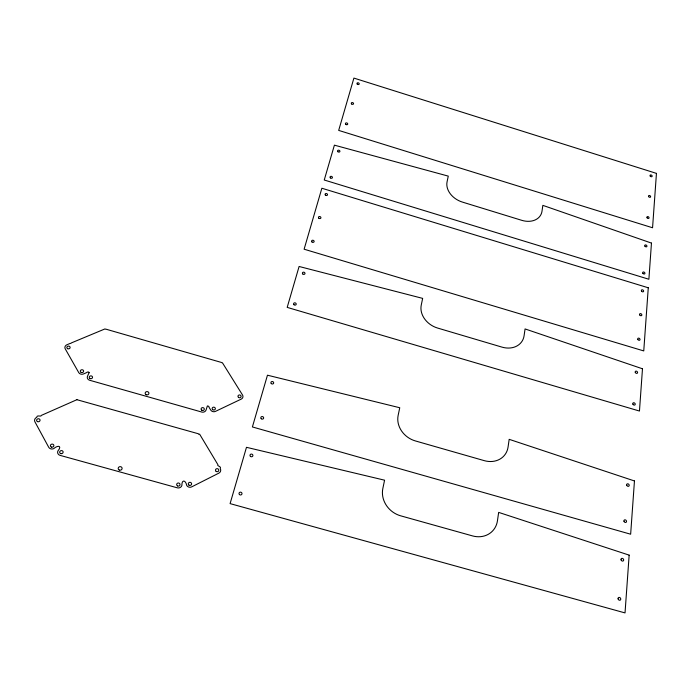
<?xml version="1.0" encoding="UTF-8"?>
<svg xmlns="http://www.w3.org/2000/svg" width="691" height="691" viewBox="0 0 691 691"><rect width="100%" height="100%" fill="white"/><g stroke="black" fill="none" stroke-linecap="round" stroke-linejoin="round"><path stroke-width="1.04" d="M76.934 399.709L198.447 433.784L198.87 434.458L199.578 434.103L217.924 464.715C216.369 466.028 221.811 466.226 220.256 468.61A3.585 3.325 7.6 0 1 218.9 473.11L191.701 486.861A3.645 3.395 1.7 0 1 186.743 485.488C185.758 480.124 181.716 479.027 181.863 485.523A3.662 3.403 -0.4 0 1 177.302 487.82L60.117 455.378A3.809 3.369 -10.4 0 1 57.819 451.145C62.501 445.375 57.638 445.082 53.751 448.623A3.818 3.351 -10.5 0 1 48.681 447.215L34.895 421.778A3.792 3.282 -9.3 0 1 36.744 417.338C36.519 414.488 41.564 417.209 41.339 415.395L76.943 399.674M89.104 372.699L87.455 376.327A3.619 3.118 -2.5 0 0 89.709 380.275L201.737 412.043A3.498 3.135 7.4 0 0 206.065 409.996L207.343 406.014A0.872 0.777 8.1 0 1 208.457 406.325A0.872 0.777 8.2 0 1 209.019 407.258L210.72 410.039A3.481 3.127 8.9 0 0 215.454 411.387L241.254 399.104A3.429 3.058 12.3 0 0 242.506 394.967L222.398 362.723A1.261 1.106 10.6 0 1 221.31 362.412L106.12 329.218A1.304 1.106 1.1 0 1 105.015 328.899L71.251 342.961A0.881 0.743 -2.2 0 1 70.171 343.41L66.932 344.757A3.602 3.04 -2.5 0 0 65.23 348.834L78.714 372.553A3.619 3.11 -2.9 0 0 83.551 373.935L86.798 372.527A0.907 0.777 -2.5 0 1 87.887 372.06A0.907 0.777 -2.5 0 1 89.018 372.38L89.104 372.699M629.155 555.132L625.027 612.908L230.094 503.618L246.48 447.31L384.576 480.185L382.84 488.494A23.209 20.877 38.1 0 0 400.676 515.823L472.471 535.896A23.321 20.402 44.2 0 0 497.451 520.755L498.66 512.385L629.155 555.132M634.459 480.953L630.65 534.212L252.396 426.952L267.46 375.196L399.752 407.742L398.146 415.395A22.198 19.296 32.7 0 0 415.412 440.944L484.227 460.638A22.242 18.933 38.3 0 0 508.066 447.051L509.172 439.329L634.459 480.953M642.483 368.778L639.46 411.041L287.188 307.383L299.099 266.476L422.659 298.382L421.251 305.102A20.756 16.981 28.2 0 0 437.61 328.052L501.951 347.115A20.73 16.731 32.4 0 0 524.089 335.722L525.065 328.933L642.483 368.778M648.27 287.784L643.753 350.924L304.118 249.209L321.859 188.237L648.27 287.784M651.466 243.085L648.884 279.259L324.252 180.014L334.401 145.153L448.269 176.119L447.06 181.863A19.175 14.537 25.6 0 0 462.391 202.083L521.748 220.325A19.115 14.364 28.6 0 0 542.012 211.178L542.85 205.365L651.466 243.085M656.45 173.381L652.563 227.762L338.685 130.4L353.904 78.092L656.45 173.381M626.728 485.22A1.408 1.132 45.5 0 0 628.896 486.101A1.408 1.132 45.5 0 0 628.179 483.899A1.408 1.132 45.5 0 0 626.728 485.22M271.252 383.54A1.408 1.244 16.2 0 0 273.61 383.237A1.408 1.244 16.2 0 0 272.004 381.527A1.408 1.244 16.2 0 0 271.252 383.54M623.973 521.204A1.442 1.175 47.9 0 0 626.15 522.249A1.442 1.175 47.9 0 0 625.571 519.952A1.442 1.175 47.9 0 0 623.973 521.204M261.233 418.72A1.434 1.296 15.4 0 0 263.608 418.236A1.434 1.296 15.4 0 0 261.846 416.569A1.434 1.296 15.4 0 0 261.233 418.72M37.582 421.648A1.736 1.503 -9.3 0 0 40.061 420.076A1.736 1.503 -9.3 0 0 37.349 419.057A1.736 1.503 -9.3 0 0 37.582 421.648M51.497 447.103A1.753 1.537 -10.5 0 0 53.846 445.332A1.753 1.537 -10.5 0 0 51.039 444.486A1.753 1.537 -10.5 0 0 51.497 447.103M60.773 453.607A1.745 1.546 -10.4 0 0 63.114 451.828A1.745 1.546 -10.4 0 0 60.298 450.981A1.745 1.546 -10.4 0 0 60.773 453.607M119.301 470.053A1.969 1.788 -6.8 0 0 122.108 468.248A1.969 1.788 -6.8 0 0 119.042 466.969A1.969 1.788 -6.8 0 0 119.301 470.053M177.509 485.903A1.676 1.563 -0.4 0 0 180.031 484.555A1.676 1.563 -0.4 0 0 177.518 483.199A1.676 1.563 -0.4 0 0 177.509 485.903M189.014 485.16A1.667 1.555 1.7 0 0 191.614 483.994A1.667 1.555 1.7 0 0 189.213 482.473A1.667 1.555 1.7 0 0 189.014 485.16M216.145 471.374A1.641 1.52 7.6 0 0 218.771 470.407A1.641 1.52 7.6 0 0 216.516 468.757A1.641 1.52 7.6 0 0 216.145 471.374M621.054 559.796A1.486 1.209 50.5 0 0 623.282 560.867A1.486 1.209 50.5 0 0 622.686 558.475A1.486 1.209 50.5 0 0 621.054 559.796M250.418 456.345A1.468 1.347 14 0 0 252.854 455.818A1.468 1.347 14 0 0 251.066 454.099A1.468 1.347 14 0 0 250.418 456.345M618.074 598.821A1.529 1.252 53.4 0 0 620.293 600.073A1.529 1.252 53.4 0 0 619.862 597.585A1.529 1.252 53.4 0 0 618.074 598.821M239.449 494.54A1.494 1.408 11.9 0 0 241.945 493.961A1.494 1.408 11.9 0 0 240.123 492.191A1.494 1.408 11.9 0 0 239.449 494.54M357.282 84.138A1.157 0.846 19.1 0 0 359.182 84.06A1.157 0.846 19.1 0 0 357.817 82.773A1.157 0.846 19.1 0 0 357.282 84.138M345.733 124.32A1.192 0.898 18.9 0 0 347.694 124.216A1.192 0.898 18.9 0 0 346.303 122.877A1.192 0.898 18.9 0 0 345.733 124.32M337.873 151.683A1.218 0.924 18.7 0 0 339.877 151.562A1.218 0.924 18.7 0 0 338.46 150.18A1.218 0.924 18.7 0 0 337.873 151.683M330.35 177.872A1.235 0.959 18.6 0 0 332.388 177.734A1.235 0.959 18.6 0 0 330.946 176.317A1.235 0.959 18.6 0 0 330.35 177.872M351.589 103.944A1.175 0.872 19 0 0 353.524 103.857A1.175 0.872 19 0 0 352.142 102.544A1.175 0.872 19 0 0 351.589 103.944M648.65 196.624A1.157 0.821 32.5 0 0 650.507 197.056A1.157 0.821 32.5 0 0 649.523 195.501A1.157 0.821 32.5 0 0 648.65 196.624M642.863 273.273A1.218 0.898 35 0 0 644.815 273.705A1.218 0.898 35 0 0 643.787 272.012A1.218 0.898 35 0 0 642.863 273.273M644.919 246.143A1.201 0.872 34.1 0 0 646.828 246.575A1.201 0.872 34.1 0 0 645.817 244.934A1.201 0.872 34.1 0 0 644.919 246.143M647.061 217.769A1.175 0.846 33.1 0 0 648.935 218.201A1.175 0.846 33.1 0 0 647.942 216.603A1.175 0.846 33.1 0 0 647.061 217.769M650.248 176.119A1.14 0.803 31.9 0 0 652.071 176.438A1.14 0.803 31.9 0 0 650.991 174.944A1.14 0.803 31.9 0 0 650.248 176.119M325.401 195.087A1.252 0.985 18.4 0 0 327.465 194.94A1.252 0.985 18.4 0 0 326.014 193.497A1.252 0.985 18.4 0 0 325.401 195.087M311.943 241.919A1.287 1.045 18.1 0 0 314.085 241.738A1.287 1.045 18.1 0 0 312.591 240.235A1.287 1.045 18.1 0 0 311.943 241.919M302.744 273.938A1.313 1.088 17.8 0 0 304.938 273.731A1.313 1.088 17.8 0 0 303.418 272.176A1.313 1.088 17.8 0 0 302.744 273.938M293.917 304.662A1.339 1.132 17.4 0 0 296.154 304.429A1.339 1.132 17.4 0 0 294.608 302.831A1.339 1.132 17.4 0 0 293.917 304.662M318.776 218.149A1.27 1.011 18.3 0 0 320.874 217.985A1.27 1.011 18.3 0 0 319.406 216.516A1.27 1.011 18.3 0 0 318.776 218.149M639.676 314.889A1.252 0.95 36.6 0 0 641.68 315.442A1.252 0.95 36.6 0 0 640.747 313.645A1.252 0.95 36.6 0 0 639.676 314.889M632.896 404.123A1.33 1.045 40.8 0 0 634.994 404.831A1.33 1.045 40.8 0 0 634.157 402.818A1.33 1.045 40.8 0 0 632.896 404.123M635.323 372.509A1.304 1.011 39.2 0 0 637.396 373.08A1.304 1.011 39.2 0 0 636.437 371.162A1.304 1.011 39.2 0 0 635.323 372.509M637.828 339.454A1.278 0.976 37.7 0 0 639.849 340.015A1.278 0.976 37.7 0 0 638.916 338.167A1.278 0.976 37.7 0 0 637.828 339.454M641.524 291.101A1.235 0.924 35.7 0 0 643.494 291.533A1.235 0.924 35.7 0 0 642.449 289.805A1.235 0.924 35.7 0 0 641.524 291.101M67.683 348.713A1.65 1.399 -2.5 0 0 70.128 347.435A1.65 1.399 -2.5 0 0 67.632 346.295A1.65 1.399 -2.5 0 0 67.683 348.713M81.175 372.414A1.658 1.425 -2.9 0 0 83.628 371.093A1.658 1.425 -2.9 0 0 81.106 369.953A1.658 1.425 -2.9 0 0 81.175 372.414M90.089 378.564A1.658 1.434 -2.5 0 0 92.534 377.243A1.658 1.434 -2.5 0 0 90.011 376.094A1.658 1.434 -2.5 0 0 90.089 378.564M146.026 394.621A1.874 1.65 1.6 0 0 148.919 393.343A1.874 1.65 1.6 0 0 146.198 391.771A1.874 1.65 1.6 0 0 146.026 394.621M201.72 410.16A1.607 1.434 7.4 0 0 204.294 409.279A1.607 1.434 7.4 0 0 202.1 407.699A1.607 1.434 7.4 0 0 201.72 410.16M212.698 409.642A1.598 1.434 8.9 0 0 215.316 408.942A1.598 1.434 8.9 0 0 213.251 407.224A1.598 1.434 8.9 0 0 212.698 409.642M238.438 397.316A1.572 1.399 12.3 0 0 241.064 396.798A1.572 1.399 12.3 0 0 239.146 394.984A1.572 1.399 12.3 0 0 238.438 397.316"/></g></svg>
